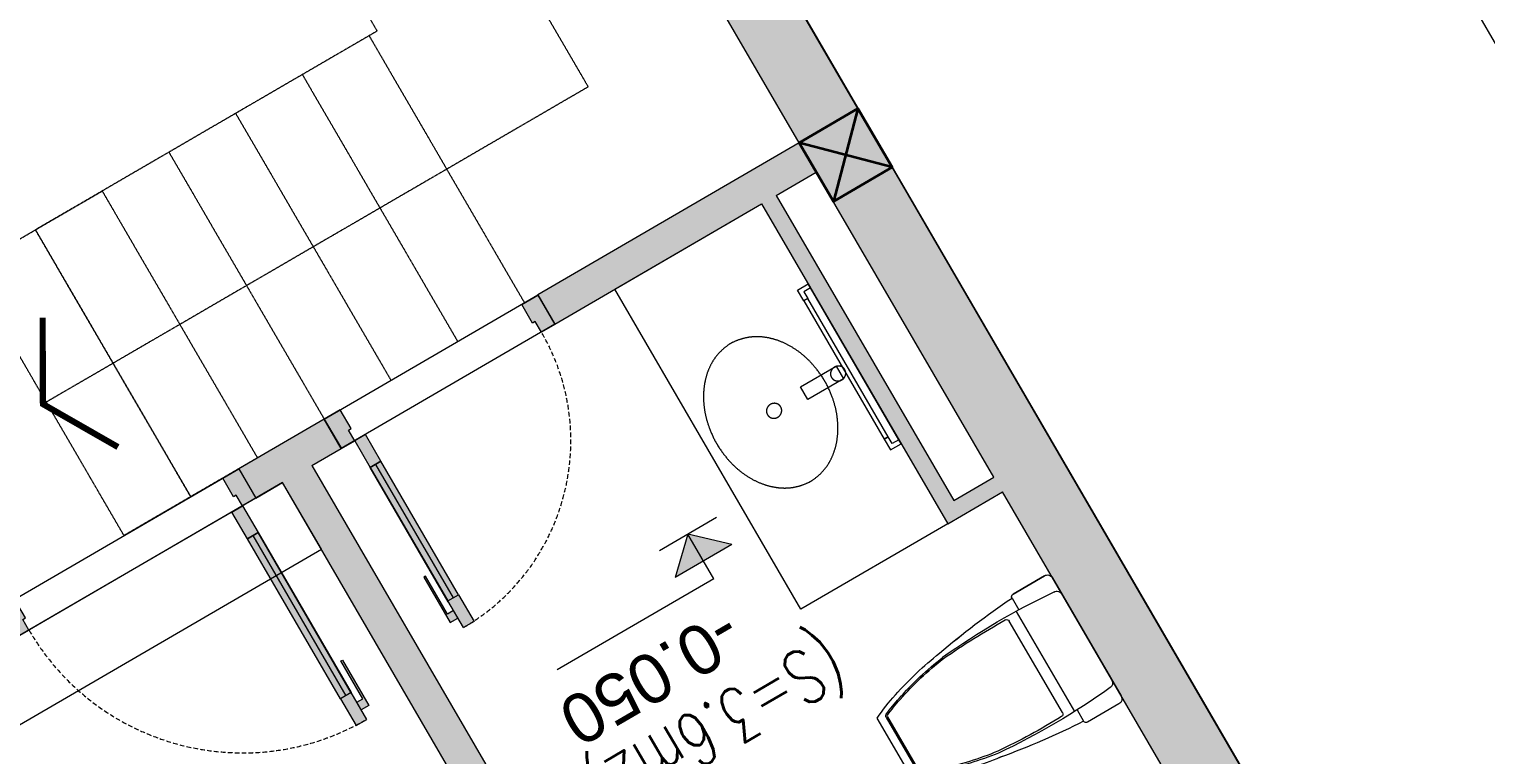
# Model space of a CAD drawing. Header units: millimetres. Extents: x 403824132 to 733479728, y 1974822364 to 2151530530.
# Drawn here: x 568637656 to 568642381, y 2063060756 to 2063063109 of the extents above; entities that cross this region are included whole.
import ezdxf
from ezdxf.enums import TextEntityAlignment as Align

# ---------------------------------------------------------------- set-up
doc = ezdxf.new("R2010")
doc.units = ezdxf.units.MM
doc.linetypes.add('DASHED2', pattern=[0.375, 0.25, -0.125])
doc.linetypes.add('HIDDEN', pattern=[0.75, 0.5, -0.25])
for name, color, linetype, lineweight in [('A-COT VACH', 2, 'Continuous', 35), ('A-HATCH', 251, 'Continuous', 5), ('A-KY HIEU', 34, 'Continuous', 20), ('A-TEXT', 7, 'Continuous', 18), ('E- THAY', 9, 'Continuous', 20), ('E- Tuong', 4, 'Continuous', 13), ('E-Khuat', 251, 'DASHED2', 13), ('E-NoiThat', 32, 'Continuous', 9), ('i_Hatch', 250, 'Continuous', 13), ('i_ThietBi', 32, 'Continuous', 13), ('LD-CUA', 146, 'Continuous', 13), ('LD-THAY', 9, 'Continuous', 13)]:
    doc.layers.add(name, color=color, linetype=linetype, lineweight=lineweight)
doc.styles.add('A1-arial', font='arial.ttf')
doc.styles.add('Dim roman', font='romans.shx', dxfattribs={"width": 0.7})

# ---------------------------------------------------------------- blocks, each defined once
blk = doc.blocks.new('*U253')
h = blk.add_hatch(color=254)
h.dxf.hatch_style = 1
h.paths.add_polyline_path([(21.7, 594.5), (21.7, 764.1), (50, 764.1), (50, 735.9), (27.4, 735.9), (27.4, 594.5)])
h = blk.add_hatch(color=253)
h.dxf.hatch_style = 1
h.paths.add_polyline_path([(50, 100), (90, 100), (90, 0), (50, 0)])
h.paths.add_polyline_path([(50, 700), (90, 700), (90, 800), (50, 800)])
h = blk.add_hatch(color=254)
h.dxf.hatch_style = 1
h.paths.add_polyline_path([(90, 100), (50, 100), (50, 700), (90, 700)])
h = blk.add_hatch(color=253)
h.dxf.hatch_style = 1
h.paths.add_polyline_path([(0, 0), (50, 0), (50, -40), (60, -40), (60, -110), (0, -110)])
h = blk.add_hatch(color=253)
h.dxf.hatch_style = 1
h.paths.add_polyline_path([(900, 0), (850, 0), (850, -40), (840, -40), (840, -110), (900, -110)])
for p, q in [((70, 100), (70, 700)), ((90, 700), (90, 100))]:
    blk.add_line(p, q)
for points in [[(21.7, 594.5), (21.7, 764.1), (50, 764.1), (50, 735.9), (27.4, 735.9), (27.4, 594.5)], [(90, 100), (50, 100), (50, 700), (90, 700)], [(0, 0), (50, 0), (50, -40), (60, -40), (60, -110), (0, -110)], [(900, 0), (850, 0), (850, -40), (840, -40), (840, -110), (900, -110)]]:
    blk.add_lwpolyline(points, close=True)
for points in [[(50, 700), (90, 700), (90, 800), (50, 800), (50, 700)], [(50, 702.9), (50, 100)], [(50, 100), (90, 100), (90, 0), (50, 0), (50, 100)]]:
    blk.add_lwpolyline(points)
at = {"linetype": 'HIDDEN', "ltscale": 30}
blk.add_arc((50, 0), 800, 0, 90, dxfattribs=at)
blk = doc.blocks.new('A$C01E237DA')
at = {"layer": 'i_ThietBi'}
for p, q in [((124, 759.1), (-119.8, 759.1)), ((-106.9, 731.5), (111, 731.5)), ((-106.9, 726.5), (111.1, 726.5)), ((182.1, 201.7), (-180.3, 202.2)), ((182.1, 201.7), (-180.3, 202.2)), ((-243.2, 154.2), (-197, 154.2)), ((-243.2, 154.2), (-197, 154.2)), ((-197, 164.9), (199.5, 165)), ((-197, 164.9), (199.5, 165)), ((199.2, 154.3), (243.6, 154.2)), ((199.2, 154.3), (243.6, 154.2)), ((-253.4, 20), (-253.2, 144.2))]:
    blk.add_line(p, q, dxfattribs=at)
blk.add_lwpolyline([(-253.4, 20, 0.414644), (-233.4, 0), (233.4, 0, 0.413784), (253.4, 20), (253.6, 144.2, 0.414214), (243.6, 154.2, 0.030719), (207.3, 462.5, 0.045974), (160.7, 664.8, 0.040862), (124, 759.1), (-119.8, 759.1, 0.042274), (-157.5, 665.3, 0.045977), (-204.6, 463.1, 0.030636), (-243.2, 154.2, 0.414214), (-253.2, 144.2), (-253.4, 20, 0.414214), (-233.4, 0)], format="xyb", dxfattribs=at)
for centre, radius, start, end in [((415.2, 489.4), 599.1, 153.2435, 162.9263), ((-433.6, 487.7), 620.1, 16.5948, 25.9545), ((406.7, 490.6), 573.1, 155.8082, 162.7877), ((406.7, 490.6), 573.1, 155.8082, 162.7877), ((406.7, 490.6), 568.1, 155.8028, 162.7839), ((406.7, 490.6), 568.1, 155.8028, 162.7839), ((-106.9, 721.5), 10, 89.5552, 156.4302), ((-106.9, 721.5), 10, 89.5552, 156.4302), ((-106.9, 721.5), 5, 89.5552, 156.4302), ((-106.9, 721.5), 5, 89.5552, 156.4302), ((110.9, 721.5), 10, 23.5698, 90.4448), ((110.9, 721.5), 5, 23.5698, 90.4448), ((110.9, 721.5), 5, 23.5698, 90.4448), ((-433.6, 487.7), 597.6, 16.5948, 23.2571), ((-433.6, 487.7), 602.6, 16.5948, 23.2414), ((915.9, 308.6), 1131.2, 161.6177, 172.1474), ((916.1, 308.6), 1113.8, 161.5781, 172.1303), ((916.1, 308.6), 1113.8, 161.5781, 172.1303), ((916.1, 308.6), 1108.9, 161.5878, 172.1346), ((916.1, 308.6), 1108.9, 161.5878, 172.1346), ((-914.1, 310.9), 1109, 7.7136, 18.2596), ((-914.1, 310.9), 1109, 7.7136, 18.2596), ((-914.4, 301.2), 1117.4, 8.2007, 18.7361), ((-914.4, 301.2), 1117.4, 8.2007, 18.7361), ((-913.9, 310.9), 1131.3, 7.7004, 18.2295), ((2294.4, -5.6), 2542.6, 169.3761, 176.3952), ((2288.4, 231.5), 2486.5, 174.7016, 184.9536), ((2288.4, 231.5), 2486.5, 174.7016, 184.9536), ((2278.2, 257.2), 2468.9, 175.2821, 181.0488), ((2278.2, 257.2), 2468.9, 175.2821, 181.0488), ((-2276.2, 263.9), 2468.9, 358.783, 4.5496), ((-2276.2, 263.9), 2468.9, 358.783, 4.5496), ((-2278, 246.3), 2478.9, 354.7152, 4.9599), ((-2278, 246.3), 2478.9, 354.7152, 4.9599), ((-2281.4, 13), 2528.9, 3.2004, 10.2385), ((-180.3, 212.2), 10, 181.0488, 269.9159), ((-180.3, 212.2), 10, 181.0488, 269.9159), ((182.1, 211.7), 10, 269.9159, 358.783), ((182.1, 211.7), 10, 269.9159, 358.783), ((-243.2, 144.2), 10, 89.9159, 179.9159), ((243.6, 144.2), 10, 359.9159, 89.9159), ((-169.1, 19.8), 20, 179.9159, 269.9159), ((-169.1, 19.8), 20, 179.9159, 269.9159), ((170.4, 20), 20, 269.9159, 359.9159), ((170.4, 20), 20, 269.9159, 359.9159)]:
    blk.add_arc(centre, radius, start, end, dxfattribs=at)
blk = doc.blocks.new('lvb11')
at = {"layer": 'E-NoiThat'}
for p, q in [((-299.4, -40), (-299.4, 0)), ((-299.4, 0), (-284.4, 0)), ((-299.4, 0), (299.4, 0)), ((-284.4, 0), (-284.4, -25)), ((299.4, 0), (284.4, 0)), ((284.4, 0), (284.4, -25)), ((299.4, -40), (299.4, 0)), ((-259.4, -40), (-299.4, -40)), ((-284.4, -25), (-259.4, -25)), ((-259.4, -25), (259.4, -25)), ((-259.4, -40), (-259.4, -25)), ((-259.4, -25), (-259.4, -40)), ((259.4, -40), (-259.4, -40)), ((259.4, -25), (259.4, -40)), ((284.4, -25), (259.4, -25)), ((259.4, -25), (259.4, -40)), ((259.4, -40), (299.4, -40)), ((-23.7, -55.3), (-23.7, -189.4)), ((23.7, -55.3), (-23.7, -55.3)), ((23.7, -189.4), (23.7, -55.3)), ((-23.7, -189.4), (23.7, -189.4))]:
    blk.add_line(p, q, dxfattribs=at)
for points, knots in [([(-0.2, -37), (-6.6, -37), (-12.1, -40.4), (-17.7, -43.7), (-20.9, -49.5), (-24.1, -55.3), (-24.1, -62), (-24.1, -68.7), (-20.9, -74.5), (-17.7, -80.3), (-12.1, -83.7), (-6.6, -87), (-0.2, -87), (6.2, -87), (11.8, -83.7), (17.3, -80.3), (20.5, -74.5), (23.7, -68.7), (23.7, -62), (23.7, -55.3), (20.5, -49.5), (17.3, -43.7), (11.8, -40.4), (6.2, -37), (-0.2, -37)], [0, 0, 0, 0.083333, 0.083333, 0.166667, 0.166667, 0.25, 0.25, 0.333333, 0.333333, 0.416667, 0.416667, 0.5, 0.5, 0.583333, 0.583333, 0.666667, 0.666667, 0.75, 0.75, 0.833333, 0.833333, 0.916667, 0.916667, 1, 1, 1]), ([(-257, -307.6), (-254.5, -274), (-242.1, -246.3), (-229.8, -218.7), (-206.6, -194), (-183.5, -169.3), (-152, -151.2), (-120.6, -133.1), (-85.3, -123.4), (-50.1, -113.8), (-7.4, -111.7)], [0.5033939, 0.5033939, 0.5033939, 0.5516063, 0.5516063, 0.5998188, 0.5998188, 0.6480313, 0.6480313, 0.6962437, 0.6962437, 0.7444562, 0.7444562, 0.7444562]), ([(9.1, -111.7), (51.9, -113.8), (87.2, -123.4), (122.4, -133.1), (153.9, -151.3), (185.3, -169.4), (208.5, -194.1), (231.6, -218.8), (243.8, -246.4), (256.1, -274.1), (258.8, -307.6)], [0.7538041, 0.7538041, 0.7538041, 0.8021085, 0.8021085, 0.8504129, 0.8504129, 0.8987173, 0.8987173, 0.9470217, 0.9470217, 0.9953261, 0.9953261, 0.9953261]), ([(-0.2, -277), (-6.6, -277), (-12.1, -280.4), (-17.7, -283.7), (-20.9, -289.5), (-24.1, -295.3), (-24.1, -302), (-24.1, -308.7), (-20.9, -314.5), (-17.7, -320.3), (-12.1, -323.7), (-6.6, -327), (-0.2, -327), (6.2, -327), (11.8, -323.7), (17.3, -320.3), (20.5, -314.5), (23.7, -308.7), (23.7, -302), (23.7, -295.3), (20.5, -289.5), (17.3, -283.7), (11.8, -280.4), (6.2, -277), (-0.2, -277)], [0, 0, 0, 0.083333, 0.083333, 0.166667, 0.166667, 0.25, 0.25, 0.333333, 0.333333, 0.416667, 0.416667, 0.5, 0.5, 0.583333, 0.583333, 0.666667, 0.666667, 0.75, 0.75, 0.833333, 0.833333, 0.916667, 0.916667, 1, 1, 1]), ([(-7.4, -516.4), (-50.2, -514.4), (-85.5, -504.7), (-120.7, -495), (-152.2, -476.9), (-183.6, -458.7), (-206.7, -434), (-229.8, -409.3), (-242.1, -381.7), (-254.4, -354.1), (-257, -320.6)], [0.2537819, 0.2537819, 0.2537819, 0.3018441, 0.3018441, 0.3499063, 0.3499063, 0.3979685, 0.3979685, 0.4460307, 0.4460307, 0.4940929, 0.4940929, 0.4940929]), ([(258.8, -320.6), (256.2, -354.2), (243.8, -381.8), (231.5, -409.5), (208.3, -434.2), (185.2, -458.8), (153.7, -477), (122.3, -495.1), (87.1, -504.7), (51.8, -514.3), (9.1, -516.4)], [0.0046272, 0.0046272, 0.0046272, 0.0525979, 0.0525979, 0.1005686, 0.1005686, 0.1485394, 0.1485394, 0.1965101, 0.1965101, 0.2444809, 0.2444809, 0.2444809])]:
    blk.add_open_spline(points, degree=2, knots=knots, dxfattribs=at)
for points in [[(-7.4, -111.7), (0.9, -111.7), (9.1, -111.7)], [(-257, -320.6), (-257, -314.1), (-257, -307.6)], [(258.8, -307.6), (258.8, -310.8), (258.8, -314.1)], [(258.8, -314.1), (258.8, -317.3), (258.8, -320.6)], [(9.1, -516.4), (0.9, -516.4), (-7.4, -516.4)]]:
    blk.add_open_spline(points, degree=2, dxfattribs=at)
blk = doc.blocks.new('*U185')
h = blk.add_hatch(color=253)
h.dxf.hatch_style = 1
h.paths.add_polyline_path([(-50, 100), (-90, 100), (-90, 0), (-50, 0)])
h.paths.add_polyline_path([(-50, 600), (-90, 600), (-90, 700), (-50, 700)])
h = blk.add_hatch(color=254)
h.dxf.hatch_style = 1
h.paths.add_polyline_path([(-21.7, 494.5), (-21.7, 664.1), (-50, 664.1), (-50, 635.9), (-27.4, 635.9), (-27.4, 494.5)])
h = blk.add_hatch(color=254)
h.dxf.hatch_style = 1
h.paths.add_polyline_path([(-90, 100), (-50, 100), (-50, 600), (-90, 600)])
h = blk.add_hatch(color=253)
h.dxf.hatch_style = 1
h.paths.add_polyline_path([(-800, 0), (-750, 0), (-750, -40), (-740, -40), (-740, -110), (-800, -110)])
h = blk.add_hatch(color=253)
h.dxf.hatch_style = 1
h.paths.add_polyline_path([(0, 0), (-50, 0), (-50, -40), (-60, -40), (-60, -110), (0, -110)])
for p, q in [((-90, 600), (-90, 100)), ((-70, 100), (-70, 600))]:
    blk.add_line(p, q)
for points in [[(-50, 600), (-90, 600), (-90, 700), (-50, 700), (-50, 600)], [(-50, 602.9), (-50, 100)], [(-50, 100), (-90, 100), (-90, 0), (-50, 0), (-50, 100)]]:
    blk.add_lwpolyline(points)
for points in [[(-21.7, 494.5), (-21.7, 664.1), (-50, 664.1), (-50, 635.9), (-27.4, 635.9), (-27.4, 494.5)], [(-90, 100), (-50, 100), (-50, 600), (-90, 600)], [(-800, 0), (-750, 0), (-750, -40), (-740, -40), (-740, -110), (-800, -110)], [(0, 0), (-50, 0), (-50, -40), (-60, -40), (-60, -110), (0, -110)]]:
    blk.add_lwpolyline(points, close=True)
at = {"linetype": 'HIDDEN', "ltscale": 30}
blk.add_arc((-50, 0), 700, 90, 180, dxfattribs=at)
blk = doc.blocks.new('cotxaytho')
at = {"layer": 'A-KY HIEU'}
h = blk.add_hatch(color=256, dxfattribs=at)
h.paths.add_polyline_path([(200, 187.5), (0, 187.5), (0, 0)])
h.paths.add_polyline_path([(0, 187.5), (-200, 187.5), (0, 0)])
for p, q in [((0, 312.5), (0, 0)), ((0, 312.5), (1100, 312.5)), ((-200, 187.5), (0, 0)), ((-200, 187.5), (200, 187.5)), ((0, 0), (200, 187.5)), ((-200, 0), (200, 0))]:
    blk.add_line(p, q, dxfattribs=at)
at = {"color": 6, "style": 'A1-arial'}
blk.add_attdef('-0.050', (35, 401.7), '', height=250, dxfattribs=at)
blk = doc.blocks.new('cot')
at = {"layer": 'i_Hatch'}
h = blk.add_hatch(color=256, dxfattribs=at)
h.dxf.hatch_style = 1
h.paths.add_polyline_path([(-124080301.5, 101892782.2), (-124080081.5, 101892782.2), (-124080081.5, 101893002.2), (-124080301.5, 101893002.2)])
at = {"layer": 'A-COT VACH'}
for p, q in [((-124080301.5, 101893002.2), (-124080081.5, 101892782.2)), ((-124080301.5, 101892782.2), (-124080081.5, 101893002.2))]:
    blk.add_line(p, q, dxfattribs=at)
blk.add_lwpolyline([(-124080301.5, 101892782.2), (-124080081.5, 101892782.2), (-124080081.5, 101893002.2), (-124080301.5, 101893002.2)], close=True, dxfattribs=at)
blk = doc.blocks.new('luoicot')
at = {"layer": 'E- Tuong'}
blk.add_blockref('cot', (-10876, -812.8), dxfattribs=at)
blk = doc.blocks.new('TANG 1 BT3')
at = {"layer": 'A-HATCH'}
h = blk.add_hatch(color=256, dxfattribs=at)
h.dxf.hatch_style = 1
h.paths.add_polyline_path([(7080585, 935785.8), (7080365, 935785.8), (7080365, 934096.1), (7080365, 934096.1), (7080585, 934096.1)])
h.paths.add_polyline_path([(7080365, 945515.8), (7076585.1, 945515.8), (7076585.1, 945515.8), (7076585.1, 945295.8), (7080365, 945295.8)])
h.paths.add_polyline_path([(7076585.1, 945515.8), (7073665.1, 945515.8), (7073665.1, 945295.8), (7073975.1, 945295.8), (7073975.1, 945004.8), (7074085.1, 945004.8), (7074085.1, 945295.8), (7076585.1, 945295.8)])
h.paths.add_polyline_path([(7072465.1, 945515.8), (7072085.1, 945515.8), (7072085.1, 945295.8), (7072465.1, 945295.8)])
h.paths.add_polyline_path([(7072085.1, 945295.8), (7071975.1, 945295.8), (7071865.1, 945295.8), (7071865.1, 941915.9), (7072085.1, 941915.9), (7072085.1, 942949.8), (7072235.1, 942949.8), (7072235.1, 941805.9), (7072085.1, 941805.9), (7072085.1, 941695.9), (7073065.1, 941695.9), (7073065.1, 941805.9), (7072290.1, 941805.9), (7072290.1, 943004.8), (7072085.1, 943004.8), (7072085.1, 944094.8), (7073975.1, 944094.8), (7073975.1, 941805.9), (7073865.1, 941805.9), (7073865.1, 941695.9), (7074185.1, 941695.9), (7074185.1, 941805.9), (7074085.1, 941805.9), (7074085.1, 944304.8), (7073975.1, 944304.8), (7073975.1, 944204.8), (7072085.1, 944204.8)])
h.paths.add_polyline_path([(7072085.1, 941695.9), (7071865.1, 941695.9), (7071865.1, 940680.9), (7072085.1, 940680.9)])
h.paths.add_polyline_path([(7076365.1, 941805.9), (7075085.1, 941805.9), (7075085.1, 941695.9), (7076365.1, 941695.9)])
h.paths.add_polyline_path([(7080585, 942345.8), (7080365, 942345.8), (7080365, 941915.9), (7080475, 941915.9), (7080585, 941915.9)])
h.paths.add_polyline_path([(7080805, 942115.8), (7080585, 942115.8), (7080585, 941915.9), (7080585, 941695.9), (7080242.6, 941695.9), (7080242.6, 941475.8), (7080804.9, 941475.8)])
h.paths.add_polyline_path([(7080585, 945295.8), (7080585, 945295.8), (7080365, 945295.8), (7080365, 944845.8), (7080585, 944845.8)])
h.paths.add_polyline_path([(7080585, 937895.8), (7078785, 937895.8), (7078785, 938595.8), (7078565, 938595.8), (7078565, 937895.8), (7078055.1, 937895.8), (7078055.1, 937675.8), (7080365, 937675.8), (7080365, 937185.8), (7080585, 937185.8)])
h.paths.add_polyline_path([(7080805.5, 938115.8), (7080242.5, 938115.8), (7080242.5, 937895.8), (7080585, 937895.8), (7080585, 937895.8), (7080585, 937675.8), (7080585, 937475.8), (7080805.5, 937475.8)])
h.paths.add_polyline_path([(7076365.1, 937895.8), (7075965.1, 937895.8), (7075965.1, 937785.8), (7076075.1, 937785.8), (7076075.1, 934375.7), (7076555.1, 934375.7), (7076555.1, 934485.7), (7076185.1, 934485.7), (7076185.1, 937675.8), (7076365.1, 937675.8)])
h.paths.add_polyline_path([(7075065.1, 937895.8), (7072085.1, 937895.8), (7072085.1, 937895.8), (7072085.1, 937785.8), (7075065.1, 937785.8)])
h.paths.add_polyline_path([(7072290.1, 937785.8), (7072235.1, 937785.8), (7072235.1, 937240.8), (7072085.1, 937240.8), (7072085.1, 937185.8), (7072290.1, 937185.8)])
h.paths.add_polyline_path([(7072085.1, 937675.8), (7072085.1, 937675.8), (7071865.1, 937675.8), (7071865.1, 936985.8), (7072085.1, 936985.8)])
h.paths.add_polyline_path([(7072085.1, 938910.8), (7071865.1, 938910.8), (7071865.1, 937895.8), (7071975.1, 937895.8), (7072085.1, 937895.8)])
h.paths.add_polyline_path([(7072085.1, 936185.8), (7071865.1, 936185.8), (7071865.1, 934842.7), (7072085.1, 934842.7)])
h.paths.add_polyline_path([(7072085.1, 932721.5), (7071865.1, 932721.5), (7071865.1, 932096.5), (7072085.1, 932096.5)])
h.paths.add_polyline_path([(7074245.3, 932096.5), (7072085.1, 932096.5), (7072085.1, 931876.5), (7074245.3, 931876.5)])
h.paths.add_polyline_path([(7073958.8, 931876.5), (7073848.8, 931876.5), (7073848.8, 931766.5), (7073468.8, 931766.5), (7073468.8, 931876.5), (7073358.8, 931876.5), (7073358.8, 931656.5), (7073958.8, 931656.5)])
h.paths.add_polyline_path([(7076933.8, 931876.5), (7076823.8, 931876.5), (7076823.8, 931766.5), (7076443.8, 931766.5), (7076443.8, 931876.5), (7076333.8, 931876.5), (7076333.8, 931656.5), (7076933.8, 931656.5)])
h.paths.add_polyline_path([(7078065.3, 932096.5), (7076585.1, 932096.5), (7076585.1, 931876.5), (7078065.3, 931876.5)])
h.paths.add_polyline_path([(7076365.1, 932096.5), (7076045.3, 932096.5), (7076045.3, 931876.5), (7076365.1, 931876.5)])
h.paths.add_polyline_path([(7078831.4, 932351.4), (7078687.1, 932517.4), (7078203, 932096.5), (7078285.3, 932096.5), (7078285.3, 931876.5)])
h.paths.add_polyline_path([(7080585, 933876.1), (7080365, 933876.1), (7080365, 933976.4), (7079894.5, 933567.2), (7080038.8, 933401.2)])
h.paths.add_polyline_path([(7080365, 941695.9), (7080365, 941915.9), (7080365, 941915.9), (7076585.1, 941915.9), (7076585.1, 941915.9), (7076585.1, 941695.9), (7078565, 941695.9), (7078565, 940995.8), (7078785, 940995.8), (7078785, 941695.9), (7080365, 941695.9)])
at = {"layer": 'E- THAY'}
for points in [[(7074085.1, 941805.9), (7075285.1, 941805.9), (7075285.1, 942055.9), (7074085.1, 942055.9)], [(7073065.1, 941805.9), (7073865.1, 941805.9), (7073865.1, 941695.9), (7073065.1, 941695.9)], [(7074185.1, 941805.9), (7075085.1, 941805.9), (7075085.1, 941695.9), (7074185.1, 941695.9)]]:
    blk.add_lwpolyline(points, close=True, dxfattribs=at)
at = {"layer": 'E- Tuong'}
for p, q in [((7071865.1, 945515.8), (7071865.1, 941805.9)), ((7074085.1, 944304.8), (7074085.1, 941805.9)), ((7072085.1, 944094.8), (7072085.1, 943004.8)), ((7073975.1, 941805.9), (7073975.1, 944094.8)), ((7072290.1, 943004.8), (7072085.1, 943004.8)), ((7072290.1, 941805.9), (7072290.1, 943004.8)), ((7072235.1, 942949.8), (7072085.1, 942949.8)), ((7072085.1, 942949.8), (7072085.1, 941805.9)), ((7072235.1, 941805.9), (7072235.1, 942949.8)), ((7072235.1, 941805.9), (7072085.1, 941805.9)), ((7073065.1, 941805.9), (7072290.1, 941805.9)), ((7073065.1, 941695.9), (7073065.1, 941805.9)), ((7073975.1, 941805.9), (7073865.1, 941805.9)), ((7073865.1, 941695.9), (7073865.1, 941805.9)), ((7074185.1, 941805.9), (7074085.1, 941805.9)), ((7074185.1, 941695.9), (7074185.1, 941805.9)), ((7071865.1, 941695.9), (7071865.1, 940680.9)), ((7072085.1, 941695.9), (7073065.1, 941695.9)), ((7072085.1, 941695.9), (7072085.1, 940680.9)), ((7073865.1, 941695.9), (7074185.1, 941695.9))]:
    blk.add_line(p, q, dxfattribs=at)
at = {"layer": 'E-Khuat', "ltscale": 2}
for p, q in [((7073115.1, 940695.9), (7073115.1, 941695.9)), ((7073365.1, 940695.9), (7073365.1, 941695.9)), ((7073615.1, 940695.9), (7073615.1, 941695.9)), ((7073865.1, 940695.9), (7073865.1, 941695.9)), ((7073085.1, 939796.9), (7073085.1, 940695.9)), ((7073085.1, 940695.9), (7074365.1, 940695.9))]:
    blk.add_line(p, q, dxfattribs=at)
for points in [[(7074115.1, 941695.9), (7074365.1, 941695.9), (7074365.1, 940695.9), (7074115.1, 940695.9)], [(7074365.1, 941695.9), (7074615.1, 941695.9), (7074615.1, 940695.9), (7074365.1, 940695.9)]]:
    blk.add_lwpolyline(points, close=True, dxfattribs=at)
at = {"layer": 'E-Khuat', "ltscale": 2, "const_width": 20}
blk.add_lwpolyline([(7074488, 941438.4), (7074628, 941195.9), (7074628, 941195.9), (7074628, 941195.9), (7074488, 940953.4)], dxfattribs=at)
at = {"layer": 'E-Khuat', "ltscale": 2}
blk.add_lwpolyline([(7072585.1, 939498.4), (7072585.1, 941195.9), (7074628, 941195.9)], dxfattribs=at)
at = {"layer": 'E-NoiThat'}
blk.add_lwpolyline([(7072840.1, 941805.9), (7072290.1, 941805.9), (7072290.1, 943004.8), (7072840.1, 943004.8)], close=True, dxfattribs=at)
at = {"layer": 'A-KY HIEU'}
ref = blk.add_blockref('cotxaytho', (7073034.3, 942610.8), dxfattribs=dict(at, xscale=0.5333333333255724, yscale=0.5333333333255724, zscale=0.5333333333255724))
ref.add_attrib('-0.050', '-0.050', dxfattribs={"layer": 'A-TEXT', "color": 6, "height": 160, "style": 'A1-arial'}).set_placement((7073053, 942825.1), align=Align.BOTTOM_LEFT)
at = {"layer": 'E- Tuong'}
blk.add_blockref('luoicot', (131163042.6, -100950273.6), dxfattribs=at)
at = {"layer": 'E-NoiThat', "xscale": -1, "rotation": 90}
blk.add_blockref('lvb11', (7072290.1, 942405.3), dxfattribs=at)
at = {"layer": 'i_Hatch', "xscale": -0.9473684210526319, "yscale": 0.9473684210526319, "zscale": 0.9473684210526316, "rotation": 270}
blk.add_blockref('A$C01E237DA', (7072085.1, 943547.8), dxfattribs=at)
at = {"layer": 'LD-CUA'}
for name, p in [('*U253', (7074185.1, 941805.9)), ('*U185', (7073865.1, 941806.6))]:
    blk.add_blockref(name, p, dxfattribs=at)
at = {"layer": 'A-TEXT', "style": 'Dim roman', "width": 0.7}
blk.add_text('(S=3.6m2)', height=175, dxfattribs=at).set_placement((7073271.3, 943199.2), align=Align.MIDDLE_CENTER)
blk = doc.blocks.new('MBT1 BT3')
at = {"layer": 'LD-THAY'}
blk.add_blockref('TANG 1 BT3', (2585.6, 0), dxfattribs=at)
at = {"layer": 'E- THAY'}
blk.add_lwpolyline([(7074450.1, 938275.8), (7074450.1, 945515.8), (7078820.1, 945515.8), (7078820.1, 946805.8), (7072559.9, 946805.8), (7072559.9, 938275.8), (7074450.1, 938275.8)], dxfattribs=at)

msp = doc.modelspace()

# ---------------------------------------------------------------- block references
at = {"layer": 'LD-THAY', "xscale": 1.001380112430792, "yscale": 1.001380112430792, "zscale": 1.001380112430792, "rotation": 210.1906985406665}
msp.add_blockref('MBT1 BT3', (574289417.1, 2067440443.2, -0.1), dxfattribs=at)

# ---------------------------------------------------------------- next in the draw order: block references
msp.add_blockref('MBT1 BT3', (574289417.1, 2067440443.2, -0.1), dxfattribs=at)

doc.saveas('drawing.dxf')
